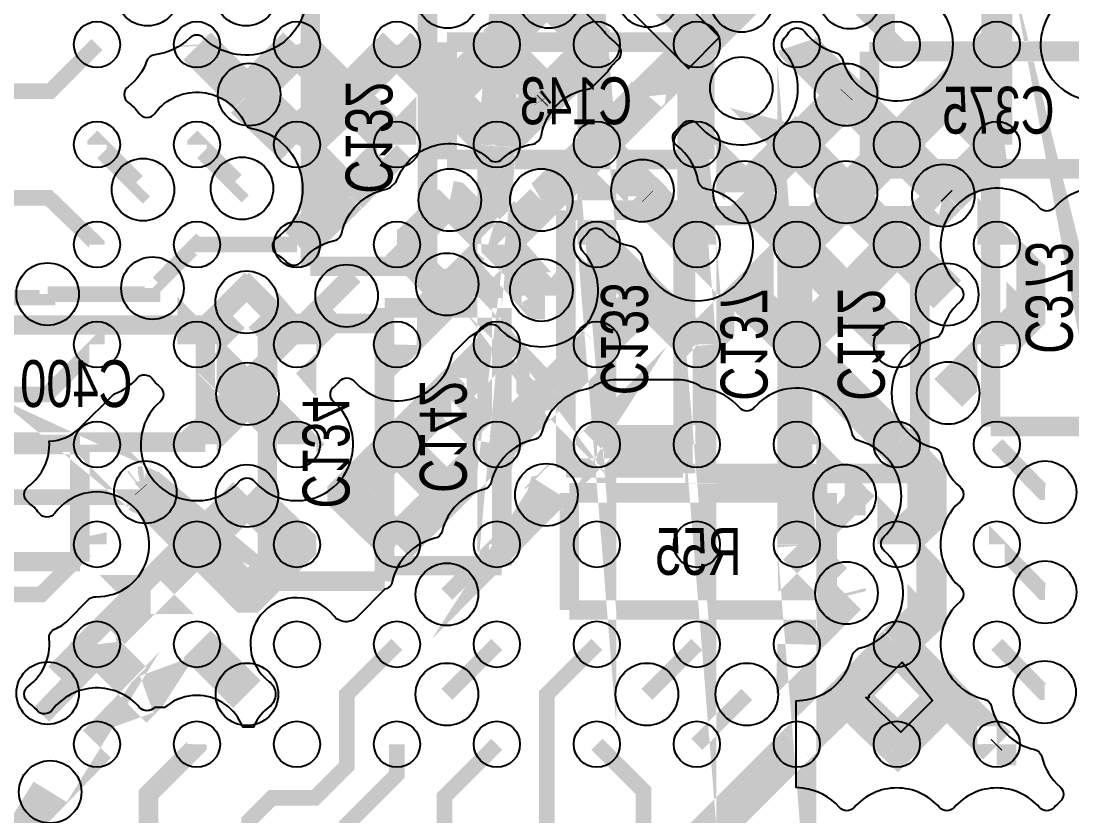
# Model space of a CAD drawing. Extents: x 208 to 378, y -7 to 113.
# Drawn here: x 247.31 to 254.14, y 59.49 to 64.66 of the extents above; entities that cross this region are included whole.
import ezdxf
from ezdxf.enums import TextEntityAlignment as Align

# ---------------------------------------------------------------- set-up
doc = ezdxf.new("R2010")
doc.units = 0
for name, color, linetype in [('ET_TOP', 80, 'CONTINUOUS'), ('PG_SILKSCREEN_BOTTOM', 142, 'CONTINUOUS'), ('PIN_TOP', 141, 'CONTINUOUS'), ('RD_ASSEMBLY_BOTTOM', 212, 'CONTINUOUS'), ('VC_TOP', 43, 'CONTINUOUS')]:
    doc.layers.add(name, color=color, linetype=linetype)

msp = doc.modelspace()

# ---------------------------------------------------------------- linework, layer by layer
at = {"layer": 'ET_TOP'}
for points, const_width in [([(251.381768, 63.524638), (251.055378, 63.851028), (251.054616, 63.860172), (251.054616, 63.859918)], 0.254), ([(250.718574, 63.514224), (251.055378, 63.851282), (251.054616, 63.860172), (251.054616, 63.859918)], 0.254), ([(250.40463, 63.859918), (250.40463, 63.860172), (250.403614, 63.848996)], 0.254), ([(251.380498, 62.875922), (251.055378, 63.200788), (251.054616, 63.210186), (251.054616, 63.209932)], 0.254), ([(251.704602, 63.209932), (251.704602, 63.210186), (251.705364, 63.201042), (251.384054, 63.522352)], 0.254), ([(250.403868, 63.853822), (250.40463, 63.860172), (250.40463, 63.859918)], 0.254), ([(251.705364, 62.550802), (251.704602, 62.5602), (251.704602, 62.559946)], 0.254), ([(251.054362, 64.509904), (250.404376, 65.15989)], 0.254), ([(253.65456, 65.151508), (253.65456, 64.510158)], 0.2032), ([(254.631952, 60.923932), (254.632206, 60.922916), (254.630174, 60.933838)], 0.254), ([(250.71451, 64.820038), (250.40463, 64.510158)], 0.254), ([(251.37618, 64.172084), (252.039374, 64.835024)], 0.254), ([(251.709428, 64.505078), (252.039374, 64.835024)], 0.254), ([(251.995686, 64.793876), (251.99467, 64.793368), (251.989082, 64.804036)], 0.254), ([(251.704602, 64.510158), (251.398278, 64.816482)], 0.1016), ([(253.004574, 64.510158), (253.00432, 64.500252), (253.00432, 64.510412), (252.699774, 64.814958)], 0.1016), ([(250.402344, 63.852298), (250.40463, 63.860172), (250.40463, 63.859918)], 0.254), ([(248.45518, 64.50076), (248.454672, 64.510158)], 0.254), ([(249.104658, 64.510158), (249.10415, 64.500506)], 0.254), ([(249.104658, 64.510158), (249.10542, 64.501014)], 0.254), ([(249.753628, 64.499744), (249.754644, 64.510158)], 0.254), ([(249.754644, 64.510158), (249.75439, 64.500506)], 0.254), ([(250.40463, 64.499998), (250.40463, 64.510158)], 0.254), ([(251.054616, 64.510158), (251.054362, 64.509904)], 0.254), ([(251.054616, 64.499998), (251.054616, 64.510158)], 0.254), ([(251.709428, 64.505078), (251.704602, 64.510158)], 0.254), ([(252.674628, 64.185038), (252.357128, 64.502538), (252.354588, 64.510158)], 0.254), ([(253.65456, 64.510158), (253.289054, 64.144398)], 0.254), ([(248.779538, 64.176402), (248.45518, 64.50076)], 0.254), ([(249.10415, 64.500506), (248.782078, 64.17818)], 0.254), ([(249.10542, 64.501014), (249.429778, 64.176402)], 0.254), ([(249.432572, 64.178688), (249.753628, 64.499744)], 0.254), ([(249.75439, 64.500506), (249.753628, 64.499744)], 0.254), ([(249.753628, 64.499236), (249.753628, 64.499744)], 0.254), ([(250.078748, 64.174116), (249.753628, 64.499236)], 0.254), ([(250.078748, 64.174116), (250.40463, 64.499998)], 0.254), ([(250.40463, 64.499998), (250.727718, 64.17691)], 0.254), ([(250.727718, 64.1731), (251.054616, 64.499998)], 0.254), ([(253.65456, 64.144398), (253.65456, 64.510158)], 0.2032), ([(252.354588, 61.259974), (252.354588, 61.260228), (252.35535, 61.25083)], 0.254), ([(249.104404, 63.868808), (248.780554, 64.17691)], 0.3048), ([(248.7803, 64.177164), (248.779538, 64.176402)], 0.254), ([(248.794016, 64.185292), (248.7803, 64.177164)], 0.254), ([(248.780554, 64.17691), (248.794016, 64.185292)], 0.254), ([(248.782078, 64.17818), (248.780554, 64.17691)], 0.254), ([(248.794016, 64.185292), (248.782078, 64.17818)], 0.254), ([(249.429778, 64.176402), (249.104404, 63.868808)], 0.3048), ([(249.752866, 63.858394), (249.432572, 64.178688)], 0.254), ([(250.077732, 64.1731), (250.078494, 64.173862)], 0.254), ([(250.077986, 64.172846), (250.077732, 64.1731)], 0.254), ([(250.078748, 64.174116), (250.077986, 64.172846)], 0.254), ([(250.078494, 64.173862), (250.077986, 64.172846)], 0.254), ([(250.077986, 64.172846), (250.079002, 64.173862)], 0.254), ([(250.078494, 64.173862), (250.078748, 64.174116)], 0.254), ([(250.078748, 64.174116), (250.079002, 64.173862)], 0.254), ([(250.403614, 63.848996), (250.079002, 64.173862)], 0.254), ([(250.700032, 64.151764), (250.727718, 64.17691)], 0.254), ([(250.719336, 64.166496), (250.717304, 64.164718)], 0.254), ([(251.37618, 64.172084), (250.718574, 63.514224)], 0.254), ([(250.719336, 64.166496), (250.719844, 64.16675)], 0.254), ([(250.726956, 64.172338), (250.71959, 64.164718)], 0.254), ([(250.719844, 64.16675), (250.721368, 64.16802)], 0.254), ([(250.721622, 64.168274), (250.721368, 64.16802)], 0.254), ([(250.726702, 64.172338), (250.722384, 64.168782)], 0.254), ([(250.726956, 64.172592), (250.726702, 64.172338)], 0.254), ([(250.727464, 64.1731), (250.726956, 64.172338)], 0.254), ([(250.727464, 64.1731), (250.727718, 64.1731)], 0.254), ([(251.37618, 64.172084), (251.375164, 64.181228), (251.375672, 64.184784), (251.377196, 64.186562)], 0.254), ([(252.356874, 63.857632), (252.681994, 64.182498)], 0.254), ([(252.681994, 64.182498), (252.674374, 64.185038)], 0.254), ([(252.676914, 64.182752), (252.674374, 64.185038)], 0.254), ([(253.002034, 63.857632), (252.674374, 64.185038)], 0.254), ([(252.676914, 64.182752), (252.674628, 64.185038)], 0.254), ([(252.676914, 64.182752), (253.002034, 63.857632)], 0.254), ([(250.403868, 63.853822), (250.692666, 64.142366)], 0.254), ([(250.691396, 64.143636), (250.691904, 64.144144)], 0.254), ([(250.692666, 64.142366), (250.691396, 64.143636)], 0.254), ([(250.691904, 64.144144), (250.69546, 64.140588)], 0.254), ([(250.699778, 64.15151), (250.693682, 64.145922)], 0.254), ([(250.693682, 64.145922), (250.694444, 64.146684)], 0.254), ([(250.69546, 64.140588), (250.693682, 64.145922)], 0.254), ([(250.69419, 64.146684), (250.69546, 64.140588)], 0.254), ([(250.694444, 64.146684), (250.694698, 64.146684)], 0.254), ([(250.695206, 64.147192), (250.694698, 64.146938)], 0.254), ([(250.694698, 64.146938), (250.694698, 64.146684)], 0.254), ([(250.694698, 64.146938), (250.694698, 64.146684)], 0.254), ([(250.69546, 64.140588), (250.694698, 64.146684)], 0.254), ([(250.695206, 64.147192), (250.69927, 64.150494)], 0.254), ([(250.696222, 64.148208), (250.695206, 64.147192)], 0.254), ([(250.69546, 64.140588), (250.699524, 64.150494)], 0.254), ([(250.698508, 64.143636), (250.69546, 64.140588)], 0.254), ([(250.69927, 64.150494), (250.696222, 64.148208)], 0.254), ([(250.699524, 64.150494), (250.69927, 64.150494)], 0.254), ([(250.699778, 64.15151), (250.699524, 64.150494)], 0.254), ([(250.70054, 64.15151), (250.699524, 64.150748)], 0.254), ([(250.699524, 64.150748), (250.700286, 64.151256)], 0.254), ([(250.699524, 64.150748), (250.699524, 64.150494)], 0.254), ([(250.700032, 64.151764), (250.699778, 64.15151)], 0.254), ([(250.70054, 64.15151), (250.701048, 64.151764)], 0.254), ([(250.701048, 64.151764), (250.706128, 64.155828)], 0.254), ([(250.706128, 64.155828), (250.716034, 64.163956)], 0.254), ([(250.71705, 64.164464), (250.716034, 64.163956)], 0.254), ([(250.71959, 64.164718), (250.719336, 64.164464)], 0.254), ([(250.727718, 64.17691), (250.69292, 64.146684)], 0.1016), ([(250.727718, 64.17691), (250.71705, 64.164718)], 0.1016), ([(250.727718, 64.1731), (250.727718, 64.17691)], 0.1016), ([(252.681994, 64.182498), (252.6792, 64.185292)], 0.2032), ([(252.6792, 64.185292), (252.674374, 64.185038)], 0.1016), ([(252.674628, 64.185038), (252.674374, 64.185038)], 0.1016), ([(252.6792, 64.185292), (252.676914, 64.182752)], 0.1016), ([(253.289054, 64.144398), (253.004574, 63.860172)], 0.254), ([(253.289054, 64.144398), (253.37008, 64.144398)], 0.2032), ([(253.37008, 64.144398), (253.65456, 63.860172)], 0.254), ([(253.37008, 64.144398), (253.65456, 64.144398)], 0.2032), ([(253.65456, 64.144398), (253.65456, 63.860172)], 0.2032), ([(249.421396, 63.533274), (249.104658, 63.860172), (249.104658, 63.859918)], 0.254), ([(249.754644, 63.859918), (249.754644, 63.860172), (249.437652, 63.533274)], 0.254), ([(249.754644, 63.859918), (249.754644, 63.860172), (249.752866, 63.858394)], 0.254), ([(250.69292, 64.146684), (250.693174, 64.14643)], 0.1016), ([(250.693174, 64.146684), (250.700032, 64.151764)], 0.1016), ([(250.693174, 64.146684), (250.700032, 64.151764)], 0.1016), ([(250.693174, 64.146684), (250.699778, 64.15151)], 0.1016), ([(250.693174, 64.14643), (250.693174, 64.146684)], 0.1016), ([(250.693174, 64.146684), (250.693682, 64.145922)], 0.1016), ([(250.693682, 64.145922), (250.693174, 64.14643)], 0.1016), ([(250.69546, 64.140588), (250.693174, 64.14643)], 0.1016), ([(250.693682, 64.145922), (250.69419, 64.146684)], 0.1016), ([(250.69419, 64.146684), (250.694698, 64.146684)], 0.1016), ([(250.694698, 64.146938), (250.699524, 64.150494)], 0.1016), ([(250.695206, 64.147192), (250.694698, 64.146938)], 0.1016), ([(250.69546, 64.140588), (250.694698, 64.146938)], 0.1016), ([(250.727718, 64.172846), (250.69546, 64.140588)], 0.1016), ([(250.69546, 64.140588), (250.721876, 64.168274)], 0.1016), ([(250.69546, 64.140588), (250.71578, 64.163448)], 0.1016), ([(250.69546, 64.140588), (250.699524, 64.150748)], 0.1016), ([(250.701556, 64.146684), (250.698508, 64.143636)], 0.1016), ([(250.699524, 64.150748), (250.716034, 64.163702)], 0.1016), ([(250.71578, 64.163448), (250.699524, 64.150748)], 0.1016), ([(250.699524, 64.150748), (250.700032, 64.151764)], 0.1016), ([(250.699524, 64.150748), (250.699524, 64.150494)], 0.1016), ([(250.700032, 64.151764), (250.716796, 64.164718)], 0.1016), ([(250.71705, 64.164718), (250.700032, 64.151764)], 0.1016), ([(250.700032, 64.151764), (250.716542, 64.164464)], 0.1016), ([(250.700286, 64.151256), (250.70054, 64.15151)], 0.1016), ([(250.719336, 64.164464), (250.701556, 64.146684)], 0.1016), ([(250.721876, 64.168274), (250.71578, 64.163448)], 0.1016), ([(250.716034, 64.163702), (250.71578, 64.163448)], 0.1016), ([(250.716034, 64.163702), (250.72213, 64.168782)], 0.1016), ([(250.716542, 64.164464), (250.716034, 64.163956)], 0.1016), ([(250.716034, 64.163956), (250.716034, 64.163702)], 0.1016), ([(250.722384, 64.168782), (250.716542, 64.164464)], 0.1016), ([(250.716796, 64.164718), (250.716542, 64.164464)], 0.1016), ([(250.716796, 64.164718), (250.726956, 64.172592)], 0.1016), ([(250.716796, 64.164718), (250.71705, 64.164718)], 0.1016), ([(250.727718, 64.1731), (250.71705, 64.164718)], 0.1016), ([(250.717304, 64.164718), (250.71705, 64.164464)], 0.1016), ([(250.721368, 64.16802), (250.719336, 64.166496)], 0.1016), ([(250.72213, 64.168782), (250.721622, 64.168274)], 0.1016), ([(250.726956, 64.172338), (250.721876, 64.168274)], 0.1016), ([(250.72213, 64.168782), (250.721876, 64.168274)], 0.1016), ([(250.72213, 64.168782), (250.722384, 64.168782)], 0.1016), ([(250.72213, 64.168782), (250.722384, 64.168782)], 0.1016), ([(250.722384, 64.168782), (250.722892, 64.16929)], 0.1016), ([(250.722892, 64.16929), (250.722384, 64.168782)], 0.1016), ([(250.727464, 64.1731), (250.722892, 64.16929)], 0.1016), ([(250.722892, 64.16929), (250.726956, 64.172338)], 0.1016), ([(250.726956, 64.172592), (250.727464, 64.1731)], 0.1016), ([(250.726956, 64.172338), (250.727718, 64.172846)], 0.1016), ([(250.726956, 64.172338), (250.727718, 64.172846)], 0.1016), ([(250.727718, 64.172846), (250.727464, 64.1731)], 0.1016), ([(250.727718, 64.1731), (250.727718, 64.172846)], 0.1016), ([(252.013974, 63.550038), (252.013974, 63.5508), (251.704602, 63.860172), (251.704602, 63.859918)], 0.254), ([(252.352048, 63.852806), (252.341126, 63.863474), (252.354588, 63.860172)], 0.254), ([(252.354588, 63.860172), (252.346968, 63.867792), (252.021594, 63.542418), (252.013974, 63.550038)], 0.254), ([(247.804686, 63.859918), (247.804686, 63.860172), (247.80621, 63.861696), (248.10212, 63.565532), (248.103644, 63.567056)], 0.127), ([(248.747534, 63.575184), (248.745502, 63.573152), (248.456704, 63.862204), (248.454672, 63.860172), (248.454672, 63.859918)], 0.127), ([(250.403868, 63.853822), (250.402344, 63.852298)], 0.254), ([(250.403614, 63.848996), (250.403868, 63.853822)], 0.254), ([(252.352048, 63.852806), (252.354588, 63.860172)], 0.254), ([(252.356874, 63.857632), (252.352048, 63.852806)], 0.254), ([(252.354588, 63.860172), (252.356874, 63.857632)], 0.254), ([(252.354588, 63.859918), (252.354588, 63.860172)], 0.254), ([(252.354588, 63.860172), (252.674628, 63.529972)], 0.254), ([(252.674628, 63.529972), (252.356874, 63.857632)], 0.254), ([(252.679708, 63.525146), (253.004574, 63.860172)], 0.254), ([(253.002034, 63.857632), (252.679708, 63.525146)], 0.254), ([(253.005336, 63.854076), (253.007114, 63.852552), (253.005844, 63.851282)], 0.254), ([(253.004574, 63.860172), (253.002034, 63.857632)], 0.254), ([(253.005336, 63.854076), (253.002034, 63.857632)], 0.254), ([(253.005844, 63.851282), (253.004574, 63.860172)], 0.254), ([(253.004574, 63.860172), (253.004574, 63.859918)], 0.254), ([(253.004574, 63.860172), (253.005336, 63.854076)], 0.254), ([(253.005844, 63.851282), (253.327916, 63.52921)], 0.254), ([(253.65456, 63.860172), (253.65456, 63.859918)], 0.254), ([(251.35078, 63.560198), (251.384054, 63.527178), (251.384054, 63.522352)], 0.254), ([(252.354334, 63.209932), (252.014228, 63.550292), (252.013974, 63.550038)], 0.254), ([(249.104658, 63.210186), (249.437652, 63.533274)], 0.254), ([(249.437652, 63.533274), (249.421396, 63.533274)], 0.254), ([(250.693174, 63.499238), (250.698508, 63.494158), (250.050554, 62.846458)], 0.254), ([(250.09856, 63.498984), (250.120404, 63.494412), (250.40463, 63.210186)], 0.254), ([(250.693174, 63.499238), (250.718574, 63.514224)], 0.254), ([(251.35078, 63.560198), (251.381768, 63.524638)], 0.1016), ([(252.679708, 63.525146), (252.359414, 63.205106)], 0.254), ([(252.674374, 63.550038), (252.679708, 63.525146)], 0.254), ([(252.674628, 63.529972), (252.679708, 63.525146)], 0.254), ([(252.679708, 62.87516), (253.004574, 63.210186), (252.679708, 63.525146)], 0.254), ([(253.330964, 63.523622), (253.010924, 63.203836), (253.013464, 63.203836), (253.33198, 62.885066)], 0.254), ([(253.333504, 63.523368), (253.30658, 63.52921)], 0.254), ([(253.325376, 63.52921), (253.30658, 63.52921)], 0.254), ([(253.333504, 63.526162), (253.30658, 63.52921)], 0.254), ([(253.33198, 63.524892), (253.30658, 63.52921)], 0.254), ([(253.330964, 63.523622), (253.30658, 63.52921)], 0.254), ([(253.325376, 63.52921), (253.327916, 63.52921)], 0.254), ([(253.333504, 63.526162), (253.330202, 63.52921), (253.327916, 63.52921)], 0.254), ([(253.327916, 63.52921), (253.33198, 63.524892)], 0.254), ([(253.330964, 63.523622), (253.33198, 63.524892)], 0.254), ([(253.33198, 63.524892), (253.333504, 63.526162)], 0.254), ([(253.33198, 63.524892), (253.333504, 63.523368)], 0.254), ([(249.754644, 63.209932), (249.809508, 63.209932), (250.09856, 63.498984)], 0.2032), ([(250.40463, 63.210186), (250.40463, 63.210694), (250.693174, 63.499238)], 0.2032), ([(251.384054, 63.522352), (251.381768, 63.524638)], 0.1016), ([(252.674628, 63.529972), (252.674374, 63.550038)], 0.1016), ([(252.679708, 63.525146), (252.674882, 63.525146), (252.674628, 63.529972)], 0.1016), ([(253.330964, 63.523622), (253.325376, 63.52921)], 0.1016), ([(253.333504, 63.523368), (253.330964, 63.523622)], 0.1016), ([(253.65456, 62.559946), (253.65456, 62.5602), (253.842774, 62.748414), (253.842774, 63.021972), (253.65456, 63.210186), (253.65456, 63.209932)], 0.254), ([(250.40463, 63.210186), (250.404376, 63.20028), (250.689364, 62.876684), (250.717558, 62.876684)], 0.3048), ([(252.354334, 63.209932), (252.354588, 63.210186)], 0.254), ([(252.359414, 63.205106), (252.354588, 63.210186)], 0.254), ([(252.354588, 63.210186), (252.355604, 63.201042)], 0.254), ([(248.454926, 63.210186), (248.454672, 63.210186), (248.453148, 63.211456), (248.166636, 62.92469), (248.165112, 62.926214)], 0.1016), ([(248.454672, 63.209932), (248.454926, 63.210186)], 0.127), ([(249.104404, 63.210186), (249.104658, 63.209932)], 0.127), ([(250.08078, 62.951614), (250.012962, 62.951614), (249.754644, 63.209932)], 0.2032), ([(250.40463, 63.209932), (250.40463, 63.210186)], 0.2032), ([(250.40463, 63.209932), (250.40463, 63.20282), (250.693936, 62.913514)], 0.2032), ([(252.355604, 63.201042), (252.350524, 63.205868), (252.354334, 63.209932)], 0.2032), ([(252.355604, 63.201042), (252.359414, 63.205106)], 0.254), ([(252.359414, 63.205106), (252.679708, 62.87516)], 0.254), ([(248.454926, 63.210186), (249.104404, 63.210186)], 0.1016), ([(249.104404, 63.210186), (249.104658, 63.210186)], 0.1016), ([(252.354588, 62.5602), (252.07595, 62.828678), (252.07595, 62.921388), (251.705364, 62.550802)], 0.254), ([(250.693936, 62.913514), (250.717558, 62.894464), (250.717558, 62.876684)], 0.3048), ([(250.717558, 62.876684), (250.693936, 62.913514)], 0.3048), ([(248.777506, 62.834774), (248.765568, 62.846712), (248.46661, 62.548008), (248.454672, 62.5602), (248.454672, 62.559946)], 0.254), ([(248.777506, 62.834774), (248.790714, 62.847728), (249.09145, 62.546992)], 0.254), ([(249.427492, 62.876684), (249.425968, 62.878208), (249.106182, 62.558422), (249.104658, 62.5602), (249.104658, 62.559946)], 0.254), ([(250.08078, 62.951614), (250.050554, 62.921388), (250.050554, 62.846458)], 0.1016), ([(250.050554, 62.846458), (250.08078, 62.951614)], 0.1016), ([(251.380498, 62.875922), (251.054616, 62.5602)], 0.254), ([(251.380498, 62.875922), (251.705364, 62.550802)], 0.254), ([(252.679708, 62.87516), (252.354588, 62.5602)], 0.254), ([(252.679708, 62.87516), (253.004574, 62.5602), (253.004574, 62.559946)], 0.254), ([(243.54282, 62.864238), (247.48363, 62.864238), (247.48363, 62.887606)], 0.1016), ([(248.165112, 62.926214), (248.165112, 62.887606), (247.48363, 62.887606)], 0.1016), ([(250.050554, 62.846458), (249.75439, 62.550294), (249.754644, 62.5602), (249.754644, 62.559946)], 0.254), ([(249.104658, 62.559946), (249.104658, 62.5602), (249.09145, 62.546992)], 0.254), ([(250.691396, 62.263274), (250.40463, 62.5602), (250.40463, 62.559946)], 0.254), ([(253.65456, 62.559946), (253.65456, 62.5602), (253.338584, 62.24397)], 0.254), ([(248.454672, 62.559946), (248.454672, 62.5602), (248.45645, 62.562232), (248.78157, 62.237112)], 0.254), ([(249.09145, 62.546992), (248.783602, 62.23889)], 0.254), ([(250.08078, 62.226444), (250.40463, 62.55004), (250.40463, 62.559946)], 0.254), ([(250.767596, 62.263274), (251.054616, 62.5602)], 0.254), ([(251.054616, 62.5602), (251.054616, 62.559946)], 0.254), ([(253.004574, 61.910214), (252.354588, 62.5602)], 0.254), ([(252.354588, 62.5602), (252.354588, 62.559946)], 0.254), ([(253.654306, 62.550294), (253.65456, 62.5602), (253.65456, 62.559946)], 0.1016), ([(250.726448, 61.582554), (250.728734, 61.590174), (250.74372, 61.592968), (250.758198, 61.616336), (250.743974, 61.594238), (250.770136, 61.620654), (250.763786, 61.627004), (250.787916, 61.651134), (250.79579, 61.651134), (251.054616, 61.910214)], 0.254), ([(249.754644, 61.910214), (250.072144, 62.227714), (250.08078, 62.218824)], 0.254), ([(250.09348, 62.220348), (250.097036, 62.22365), (250.10618, 62.213998)], 0.254), ([(250.40463, 61.910214), (250.767596, 62.263274)], 0.254), ([(250.691396, 62.263274), (250.767596, 62.263274)], 0.254), ([(250.667774, 62.229238), (250.668536, 62.228222), (250.668536, 62.228476), (250.667774, 62.229238)], 0.1016), ([(248.454672, 61.90996), (248.454672, 61.910214), (248.78157, 62.237112)], 0.254), ([(248.78157, 62.237112), (248.783602, 62.23889)], 0.254), ([(248.78157, 62.237112), (249.106436, 61.911992), (249.104658, 61.910214), (249.104658, 61.90996)], 0.254), ([(250.08078, 62.226444), (250.09348, 62.220348)], 0.254), ([(250.08078, 62.218824), (250.08078, 62.226444)], 0.254), ([(250.08078, 62.218824), (250.08078, 62.213998), (250.085606, 62.213998)], 0.254), ([(250.08078, 62.218824), (250.08332, 62.216538)], 0.254), ([(250.085606, 62.213998), (250.08332, 62.216538)], 0.254), ([(250.08332, 62.216538), (250.089162, 62.215776)], 0.254), ([(250.087384, 62.213998), (250.085606, 62.213998)], 0.254), ([(250.085606, 62.213998), (250.086622, 62.213236)], 0.254), ([(250.087384, 62.213998), (250.086622, 62.213236)], 0.254), ([(250.086622, 62.213236), (250.10618, 62.213998)], 0.254), ([(250.086622, 62.213236), (250.40209, 61.897768), (250.40463, 61.910214)], 0.254), ([(250.089162, 62.215776), (250.087384, 62.213998)], 0.254), ([(250.10618, 62.213998), (250.087384, 62.213998)], 0.254), ([(250.09348, 62.220348), (250.089162, 62.215776)], 0.254), ([(250.10618, 62.213998), (250.089162, 62.215776)], 0.254), ([(250.09348, 62.220348), (250.10618, 62.213998)], 0.254), ([(250.667774, 62.229238), (250.642374, 62.254638), (250.65101, 62.263274), (250.691396, 62.263274)], 0.1016), ([(248.102374, 61.619638), (248.127012, 61.599064), (248.085102, 61.618368)], 0.3048), ([(252.354588, 61.90996), (252.354588, 61.910214), (252.674374, 61.580268), (252.674374, 61.576458), (252.665484, 61.576458)], 0.254), ([(247.804686, 61.90996), (247.804686, 61.910214), (247.80494, 61.900562), (248.088658, 61.616844)], 0.254), ([(249.754644, 61.260228), (249.429524, 61.575188), (249.429524, 61.585094), (249.754644, 61.910214)], 0.254), ([(250.088908, 61.594238), (250.070366, 61.594238), (249.754644, 61.910214)], 0.254), ([(249.754644, 61.90996), (249.754644, 61.910214)], 0.254), ([(250.40463, 61.910214), (250.088908, 61.594238)], 0.254), ([(250.40463, 61.910214), (250.40463, 61.90996)], 0.254), ([(251.054616, 61.910214), (251.704602, 61.910214), (251.704602, 61.90996)], 0.254), ([(251.054616, 61.910214), (251.054616, 61.90996)], 0.254), ([(253.004574, 61.259974), (253.004574, 61.260228), (253.200408, 61.445902), (253.200408, 61.70422), (253.004574, 61.910214)], 0.254), ([(253.004574, 61.910214), (253.004574, 61.90996)], 0.254), ([(253.96825, 61.599064), (253.95555, 61.599318), (253.65456, 61.90996)], 0.1016), ([(248.088658, 61.616844), (248.09323, 61.614558), (248.085102, 61.618368)], 0.3048), ([(248.085102, 61.618368), (248.086626, 61.61786)], 0.3048), ([(248.085102, 61.618368), (248.095008, 61.613796)], 0.3048), ([(248.085102, 61.618368), (248.087134, 61.617606)], 0.3048), ([(248.085102, 61.618368), (248.088658, 61.616844)], 0.3048), ([(248.085102, 61.618368), (248.118884, 61.599318)], 0.3048), ([(248.087388, 61.617606), (248.086626, 61.61786)], 0.3048), ([(248.087388, 61.617606), (248.087134, 61.617606)], 0.3048), ([(248.089928, 61.61532), (248.087388, 61.617606)], 0.3048), ([(248.087388, 61.617606), (248.118884, 61.599318)], 0.3048), ([(248.088658, 61.616844), (248.118884, 61.599318)], 0.3048), ([(248.116852, 61.618368), (248.089928, 61.61532)], 0.3048), ([(248.089928, 61.61532), (248.118884, 61.599318)], 0.3048), ([(248.093484, 61.61278), (248.095008, 61.613796)], 0.3048), ([(248.095008, 61.613796), (248.102374, 61.619638)], 0.3048), ([(248.095008, 61.613796), (248.115836, 61.617606)], 0.3048), ([(248.095008, 61.613796), (248.118884, 61.599318)], 0.3048), ([(248.09069, 61.614558), (248.085102, 61.618368)], 0.254), ([(248.089928, 61.61532), (248.085102, 61.618368)], 0.254), ([(248.085102, 61.618368), (248.088404, 61.616336)], 0.254), ([(248.085102, 61.618368), (248.10085, 61.607954)], 0.254), ([(248.085102, 61.618368), (248.093484, 61.61278)], 0.254), ([(248.129298, 61.576204), (248.085102, 61.618368)], 0.254), ([(248.087134, 61.617606), (248.086626, 61.61786)], 0.254), ([(248.087134, 61.617606), (248.118884, 61.599318)], 0.254), ([(248.087134, 61.617606), (248.088404, 61.616336)], 0.254), ([(248.088404, 61.616336), (248.11736, 61.618876)], 0.254), ([(248.088404, 61.616336), (248.118884, 61.599318)], 0.254), ([(248.115582, 61.617098), (248.093484, 61.61278)], 0.254), ([(248.093484, 61.61278), (248.118884, 61.599318)], 0.254), ([(248.118884, 61.599318), (248.129298, 61.576204)], 0.254), ([(248.454926, 61.250576), (248.129298, 61.576204)], 0.254), ([(248.779538, 61.575188), (248.454926, 61.250576)], 0.254), ([(248.779538, 61.575188), (249.104658, 61.260228), (249.104658, 61.259974)], 0.254), ([(249.754644, 61.260228), (250.088908, 61.594238)], 0.254), ([(252.355604, 61.250576), (252.67412, 61.569092), (252.665484, 61.576458)], 0.254), ([(248.118376, 61.619384), (248.085102, 61.618368)], 0.1016), ([(248.086626, 61.61786), (248.088404, 61.619638), (248.102374, 61.619638)], 0.1016), ([(248.086626, 61.61786), (248.118884, 61.599318)], 0.1016), ([(248.088658, 61.616844), (248.117614, 61.618876)], 0.1016), ([(248.088658, 61.616844), (248.09069, 61.614558)], 0.1016), ([(248.116598, 61.618114), (248.09069, 61.614558)], 0.1016), ([(248.09069, 61.614558), (248.118884, 61.599318)], 0.1016), ([(248.10085, 61.607954), (248.093484, 61.61278)], 0.1016), ([(248.10085, 61.607954), (248.118884, 61.599318)], 0.1016), ([(248.129298, 61.567822), (246.973344, 61.567822), (246.97309, 61.568076), (246.315484, 61.568076), (246.254778, 61.50737), (244.646196, 61.50737)], 0.1016), ([(248.129298, 61.576204), (248.129298, 61.567822)], 0.1016), ([(253.004574, 60.609988), (253.200408, 60.795916), (253.200408, 61.054234), (253.004574, 61.260228), (253.004574, 61.259974)], 0.254), ([(252.355604, 61.250576), (252.354842, 61.249814), (252.354588, 61.260228), (252.354588, 61.259974)], 0.254), ([(248.128028, 60.933838), (248.454418, 61.260228), (248.454672, 61.260228)], 0.254), ([(248.454672, 61.260228), (248.454672, 61.259974)], 0.254), ([(249.104658, 61.259974), (249.104658, 61.250068), (248.79681, 60.942474), (248.772172, 60.942474), (248.454672, 61.260228)], 0.254), ([(248.454926, 61.250576), (248.454672, 61.260228)], 0.254), ([(249.754644, 61.259974), (249.754644, 61.260228)], 0.254), ([(250.40463, 61.259974), (250.40463, 61.260228), (250.07951, 60.935108)], 0.1016), ([(252.35535, 61.25083), (252.355604, 61.250576)], 0.254), ([(252.68174, 60.925964), (252.680978, 60.925202), (252.35535, 61.25083)], 0.254), ([(253.96825, 60.949078), (253.95555, 60.949332), (253.65456, 61.260228), (253.65456, 61.259974)], 0.1016), ([(247.804686, 60.609988), (247.804432, 60.610242), (248.128028, 60.933584)], 0.254), ([(248.128028, 60.933584), (248.127774, 60.933838), (248.128028, 60.933838)], 0.254), ([(248.128028, 60.933838), (248.153174, 60.933838), (248.128028, 60.933584)], 0.254), ([(252.354588, 60.609988), (252.354334, 60.600336), (252.68174, 60.925964)], 0.254), ([(252.68174, 60.925964), (252.677168, 60.943998)], 0.254), ([(247.483884, 60.292488), (247.490488, 60.286138), (247.804686, 60.609988)], 0.254), ([(248.127774, 60.285376), (248.130568, 60.286392), (248.127774, 60.282074), (248.126504, 60.280804), (247.805702, 60.601352), (247.804686, 60.609988)], 0.254), ([(248.454672, 60.609988), (248.779538, 60.285122)], 0.254), ([(252.686566, 60.282074), (253.004574, 60.609988)], 0.254), ([(253.004574, 60.609988), (253.322582, 60.282074)], 0.254), ([(250.40463, 60.609988), (250.07951, 60.285122)], 0.1016), ([(251.704602, 60.609988), (251.379736, 60.285122)], 0.1016), ([(253.96571, 60.299092), (253.95555, 60.299092), (253.65456, 60.609988)], 0.1016), ([(247.500394, 59.650376), (247.493028, 59.638438), (247.804686, 59.960002)], 0.254), ([(252.354588, 59.960002), (252.686566, 60.282074)], 0.254), ([(252.686566, 60.282074), (252.686566, 60.268104), (253.004574, 59.960002)], 0.254), ([(253.004574, 59.960002), (253.009654, 59.955176), (253.322582, 60.268104), (253.322582, 60.282074)], 0.254), ([(253.322582, 60.282074), (253.654306, 59.950096)], 0.254), ([(251.704602, 59.960002), (252.029468, 60.285122)], 0.1016), ([(252.354588, 59.960002), (252.035564, 59.641232), (251.704602, 59.310016)], 0.254), ([(253.654306, 59.950096), (253.65456, 59.950096), (253.65456, 59.960002)], 0.254), ([(253.65456, 59.960002), (253.654306, 59.950096)], 0.2032), ([(219.6592, 50.419), (219.1512, 49.911), (218.313, 49.911), (217.8558, 50.3682), (217.8558, 53.8988), (218.567, 54.61), (243.713, 54.61), (247.479312, 58.376312), (247.479312, 58.757312), (247.489472, 58.767472), (247.489472, 58.790586), (247.684036, 58.98515), (247.96115, 58.98515), (248.139458, 59.163458), (248.139458, 59.63539), (248.454418, 59.950096), (248.454672, 59.960002)], 0.127), ([(251.054616, 59.960002), (251.356876, 59.657742), (251.356876, 59.435492), (251.35713, 59.435238), (251.35713, 59.130946), (251.525532, 58.962544), (251.829824, 58.962544), (252.052074, 58.740294), (252.052074, 58.534808), (252.0569, 58.529982), (252.0569, 58.2041), (252.349, 57.912)], 0.1016), ([(253.64948, 59.954922), (253.65456, 59.960002)], 0.1016)]:
    msp.add_lwpolyline(points, dxfattribs=dict(at, const_width=const_width))
for points in [[(250.16333, 65.840102), (251.64923, 64.354202), (251.85243, 64.557402), (250.36653, 66.043302)], [(252.82398, 60.280296), (253.038102, 60.49391), (253.235714, 60.244736), (253.02972, 60.038488), (252.803914, 60.26404), (252.82398, 60.26404)]]:
    msp.add_lwpolyline(points, close=True, dxfattribs=at)
for points, format in [([(240.79708, 65.808098, 0.127, 0.127, 0), (240.783872, 65.820798, 0.127, 0.127, 0), (242.249198, 64.355726, 0.127, 0.127, 0), (244.47881, 64.355726, 0.1016, 0.1016, 0), (244.705124, 64.355726, 0.1016, 0.1016, 0), (244.852698, 64.208152, 0.1016, 0.1016, 0), (245.664228, 64.208152, 0.1016, 0.1016, 0), (245.664736, 64.207644, 0.1016, 0.1016, 0), (247.502172, 64.207644, 0.1016, 0.1016, 0), (247.804686, 64.510158, 0.1016, 0.1016, 0)], "xyseb"), ([(254.509524, 65.463166, 0.942098), (254.065532, 64.883284, -0.457634), (254.065532, 64.787018, 0.624143), (254.232664, 64.151256, -0.357365)], "xyb"), ([(249.164094, 64.783462, -0.618194), (248.498106, 64.5541, 0.409304), (248.409206, 64.5541, -0.165737), (248.180098, 64.444372, 0.290788), (248.127266, 64.401446, -0.153701), (248.00687, 64.236092, 0.504867), (248.00687, 64.133984, -0.074775), (248.078498, 64.062356, 0.504137), (248.180606, 64.062356, -0.573057), (248.764806, 64.000126, 0.250711), (248.812304, 63.96355, -0.672869), (248.97207, 63.251842, 0.53775), (248.974356, 63.145924, -0.05649), (249.039126, 63.094108, 0.455558), (249.13463, 63.100204, -0.177153), (249.34799, 63.236348, 0.295013), (249.396504, 63.28537, -0.302008), (249.685302, 63.569342, 0.149838), (249.718068, 63.586868), (249.74042, 63.60922, 0.10411), (249.754898, 63.631064, -0.533978), (250.351798, 63.766192, 0.399663), (250.439428, 63.766192, -0.152943), (250.63704, 63.86322, 0.159824), (250.672346, 63.881254), (250.675648, 63.884556, 0.156737), (250.693428, 63.9191, -0.322137), (250.995434, 64.221106, 0.157254), (251.030232, 64.238886), (251.117862, 64.32677, 0.057758), (251.127006, 64.3382, -0.04991), (251.162312, 64.384428), (251.163836, 64.385952, -0.030627), (251.189744, 64.41059, 0.441197), (251.193808, 64.504316), (251.169932, 64.528192, 0.033326), (251.163582, 64.53378, -0.065389), (251.095764, 64.601598, 0.031915), (251.09043, 64.607694), (250.813062, 64.885062, 0.014136)], "xyb"), ([(254.20828, 63.562992, 0.149127), (254.027686, 63.4492, -0.458161), (253.93142, 63.4492, 1.075332), (253.415292, 62.933072, -0.457643), (253.415292, 62.83706, 0.154702), (253.299468, 62.648592, -0.279643), (253.252732, 62.60211, 0.784542), (253.248922, 61.886846, -0.28962), (253.295912, 61.837824, 0.166381), (253.415292, 61.6331, -0.457644), (253.415292, 61.537088, 0.457569), (253.415292, 60.983114, -0.457644), (253.415292, 60.887102, 0.613893), (253.572264, 60.253626, -0.289634), (253.620016, 60.205366, 0.291505), (253.899924, 59.925458, -0.288956), (253.94793, 59.877706, 0.159293), (254.065532, 59.683142, -0.457634), (254.065532, 59.586876, 0.036507), (254.027686, 59.549284, -0.458748), (253.93142, 59.549284, 0.45756), (253.3777, 59.549284, -0.458778), (253.281434, 59.549284, 0.45756), (252.727714, 59.549284, -0.458777), (252.631448, 59.549284, 0.189674), (252.394212, 59.673998), (252.349, 59.678824), (252.349, 60.241434), (252.394212, 60.24626, 0.320304), (252.711458, 60.52947, -0.142101), (252.728476, 60.560458), (252.738636, 60.570364, -0.13479), (252.767846, 60.587128, 0.600138), (252.92304, 61.218318, -0.435938), (252.921262, 61.311282, 0.584715), (252.759464, 61.932566, -0.286522), (252.71349, 61.981588, 0.624362), (252.077728, 62.149228, -0.458508), (251.981462, 62.149228, 0.175575), (251.764038, 62.271148, -0.107587), (251.738892, 62.281054, 0.148719), (251.576332, 62.330584), (251.182632, 62.330584, 0.148706), (251.020072, 62.281054, -0.1066), (250.99518, 62.271148, 0.305472), (250.697492, 61.990732, -0.292487), (250.648978, 61.942472, 0.291918), (250.367292, 61.663834, -0.28611), (250.320048, 61.616082, 0.282135), (250.048776, 61.346334, -0.283689), (250.001532, 61.299344, 0.291578), (249.724672, 61.016388, -0.294663), (249.676158, 60.96762), (249.49531, 60.786772, -0.450695), (249.343418, 60.79617, 0.231109), (249.104658, 60.912756, 0.414214), (248.80189, 60.609988, 0.237829), (248.924572, 60.366656, -0.503623), (248.924572, 60.203334, 0.115193), (248.835418, 60.098432), (248.821194, 60.071), (248.754138, 60.071), (248.740422, 60.099448, 0.286687), (248.454672, 60.277756, 0.167737), (248.258584, 60.210192), (248.244614, 60.19927), (248.177558, 60.19927, -0.45789), (248.081546, 60.19927, 0.476133), (247.513602, 60.182252, -0.478784), (247.414796, 60.179712, 0.058519), (247.356884, 60.234068, -0.504941), (247.356884, 60.336176, 0.265357), (247.493282, 60.64504, -0.33417), (247.532652, 60.710318, 0.100245), (247.612408, 60.763404), (247.750076, 60.901072, -0.205333), (247.796558, 60.919614, 1.645922), (247.53062, 61.462412, -0.504568), (247.428512, 61.462412, 0.074785), (247.356884, 61.53404, -0.505326), (247.356884, 61.636148, 0.25375), (247.494298, 61.93028, 0.186404), (247.695466, 62.01918), (247.913144, 62.237112), (247.923558, 62.240922, 0.12895), (248.064782, 62.34049, -0.478776), (248.163588, 62.33795, 0.05168), (248.215404, 62.283086, -0.45721), (248.215404, 62.187074, 1.07555), (248.731532, 61.670946, -0.457008), (248.827544, 61.670946, 1.076001), (249.343672, 62.187074, -0.457095), (249.343672, 62.283086, 0.03661), (249.381518, 62.320932, -0.457076), (249.47753, 62.320932, 0.616235), (250.111514, 62.48019, -0.143408), (250.128786, 62.511432), (250.226068, 62.608714, -0.082966), (250.243086, 62.620906, 0.068261), (250.326144, 62.676786, -0.417678), (250.416314, 62.671198, 1.014313), (250.964192, 63.163704, -0.391045), (250.964192, 63.24981, 0.034253), (250.995688, 63.28918, -0.464285), (251.092208, 63.29807, 0.146688), (251.279152, 63.19901, -0.14811), (251.311664, 63.181738), (251.329952, 63.16345, -0.144035), (251.347224, 63.131954, 1.881509), (251.765816, 63.570866, -0.317886), (251.714, 63.622682, 0.190326), (251.573284, 63.853822, -0.454437), (251.56668, 63.949326), (251.61494, 63.997586, -0.443671), (251.70892, 63.993014, 1.012146), (252.272292, 64.46774, -0.37363), (252.272546, 64.551052, 0.03326), (252.302264, 64.589914, -0.517027), (252.405896, 64.592962, 0.168361), (252.606302, 64.45885, -0.268988), (252.651514, 64.413892, 1.350954), (253.243588, 64.787018, -0.45773)], "xyb"), ([(247.804686, 63.209932, 0.1016, 0.1016, 0), (247.804686, 63.210186, 0.1016, 0.1016, 0), (247.490742, 63.513716, 0.1016, 0.1016, 0), (246.956834, 63.513716, 0.1016, 0.1016, 0), (246.720106, 63.276988, 0.1016, 0.1016, 0), (245.669562, 63.276988, 0.1016, 0.1016, 0), (245.359428, 63.587376, 0.1016, 0.1016, 0), (244.208808, 63.587376, 0.127, 0.127, 0), (241.773456, 63.587376, 0.127, 0.127, 0), (241.30254, 64.058292, 0.127, 0.127, 0), (240.120932, 64.058292, 0.127, 0.127, 0)], "xyseb"), ([(253.65456, 63.860172, 0.1016, 0.1016, 0), (253.656084, 63.848742, 0.254, 0.254, 0), (253.333504, 63.526162, 0.254, 0.254, 0)], "xyseb"), ([(247.804686, 62.559946, 0.1016, 0.1016, 0), (247.804686, 62.5602, 0.1016, 0.1016, 0), (247.479566, 62.23508, 0.1016, 0.1016, 0), (246.993918, 62.23508, 0.1016, 0.1016, 0), (246.784114, 62.025276, 0.1016, 0.1016, 0), (244.387624, 62.025276, 0.1016, 0.1016, 0), (244.260624, 61.898276, 0.127, 0.127, 0), (243.585746, 61.223398, 0.127, 0.127, 0), (240.37798, 61.223398, 0.127, 0.127, 0)], "xyseb"), ([(250.767596, 62.263274, 0.254, 0.254, 0), (250.693174, 62.254638, 0.1016, 0.1016, 0), (250.667774, 62.229238, 0.1016, 0.1016, 0)], "xyseb"), ([(237.602268, 59.966352, 0.127, 0.127, 0), (237.602522, 59.966606, 0.127, 0.127, 0), (237.799626, 59.966606, 0.127, 0.127, 0), (238.203994, 59.562492, 0.127, 0.127, 0), (238.62792, 59.562492, 0.127, 0.127, 0), (238.70412, 59.486292, 0.127, 0.127, 0), (239.41532, 59.486292, 0.127, 0.127, 0), (239.832388, 59.069224, 0.127, 0.127, 0), (243.507006, 59.069224, 0.127, 0.127, 0), (244.976142, 60.53836, 0.1016, 0.1016, 0), (245.050056, 60.612274, 0.1016, 0.1016, 0), (246.688356, 60.612274, 0.1016, 0.1016, 0), (247.00992, 60.934092, 0.1016, 0.1016, 0), (247.44172, 60.934092, 0.1016, 0.1016, 0), (247.75795, 61.250068, 0.127, 0.127, 0), (247.804686, 61.260228, 0.127, 0.127, 0), (247.804686, 61.259974, 0.127, 0.127, 0)], "xyseb"), ([(247.719342, 56.838342, 0.127, 0.127, 0), (248.666, 57.785, 0.1016, 0.1016, 0), (248.666, 58.114692, 0.1016, 0.1016, 0), (248.670572, 58.119264, 0.1016, 0.1016, 0), (248.670572, 58.297572, 0.1016, 0.1016, 0), (248.793, 58.42, 0.1016, 0.1016, 0), (248.793, 59.46267, 0.1016, 0.1016, 0), (248.94286, 59.61253, 0.1016, 0.1016, 0), (249.22353, 59.61253, 0.1016, 0.1016, 0), (249.428, 59.817, 0.1016, 0.1016, 0), (249.428, 60.283598, 0.1016, 0.1016, 0), (249.754644, 60.609988, 0.1016, 0.1016, 0)], "xyseb"), ([(249.936, 56.642, 0.127, 0.127, 0), (249.936, 56.896, 0.127, 0.127, 0), (250.729496, 57.689496, 0.127, 0.127, 0), (250.729496, 57.785, 0.1016, 0.1016, 0), (250.729496, 60.285122, 0.1016, 0.1016, 0), (251.054616, 60.609988, 0.1016, 0.1016, 0)], "xyseb"), ([(232.156, 52.832, 0.127, 0.127, 0), (232.283, 52.959, 0.127, 0.127, 0), (244.856, 52.959, 0.127, 0.127, 0), (248.285, 56.388, 0.127, 0.127, 0), (248.285, 56.896, 0.127, 0.127, 0), (248.972832, 57.583832, 0.127, 0.127, 0), (248.972832, 58.234072, 0.127, 0.127, 0), (249.428, 58.68924, 0.127, 0.127, 0), (249.428, 59.182, 0.1016, 0.1016, 0), (249.428, 59.436, 0.1016, 0.1016, 0), (249.754644, 59.762644, 0.1016, 0.1016, 0), (249.754644, 59.960002, 0.1016, 0.1016, 0)], "xyseb"), ([(250.40463, 59.960002, 0.1016, 0.1016, 0), (250.063, 59.618372, 0.1016, 0.1016, 0), (250.063, 57.785, 0.127, 0.127, 0), (250.063, 57.745376, 0.127, 0.127, 0), (248.793, 56.475376, 0.127, 0.127, 0), (248.793, 55.88, 0.127, 0.127, 0), (248.735342, 55.822342, 0.127, 0.127, 0)], "xyseb")]:
    msp.add_lwpolyline(points, format=format, dxfattribs=at)
at = {"layer": 'PG_SILKSCREEN_BOTTOM', "const_width": 0.127}
for points in [[(252.92812, 64.467994), (252.92812, 65.229994)], [(249.19178, 63.067692), (249.19178, 64.744092)], [(249.95378, 64.744092), (249.95378, 63.067692)], [(250.08078, 64.525398), (251.75718, 64.525398)], [(250.08078, 63.763398), (250.08078, 64.525398)], [(251.75718, 64.525398), (251.75718, 63.763398)], [(252.826774, 64.464438), (254.503174, 64.464438)], [(252.826774, 63.702438), (252.826774, 64.464438)], [(254.60452, 64.467994), (252.92812, 64.467994)], [(251.75718, 63.763398), (250.08078, 63.763398)], [(254.503174, 63.702438), (252.826774, 63.702438)], [(253.614174, 63.702438), (254.376174, 63.702438)], [(253.614174, 62.026038), (253.614174, 63.702438)], [(250.852686, 63.433198), (251.614686, 63.433198)], [(250.852686, 61.756798), (250.852686, 63.433198)], [(251.614686, 63.433198), (251.614686, 61.756798)], [(251.63018, 61.721238), (251.63018, 63.397638)], [(251.63018, 63.397638), (252.39218, 63.397638)], [(252.39218, 63.397638), (252.39218, 61.721238)], [(252.39218, 61.721238), (252.39218, 63.397638)], [(252.39218, 63.397638), (253.15418, 63.397638)], [(253.15418, 63.397638), (253.15418, 61.721238)], [(249.95378, 63.067692), (249.19178, 63.067692)], [(249.67438, 62.798198), (250.43638, 62.798198)], [(249.67438, 61.121798), (249.67438, 62.798198)], [(250.43638, 62.798198), (250.43638, 61.121798)], [(246.832374, 62.686438), (248.508774, 62.686438)], [(248.508774, 62.686438), (248.508774, 61.924438)], [(248.91238, 62.696598), (249.67438, 62.696598)], [(248.91238, 61.020198), (248.91238, 62.696598)], [(249.67438, 62.696598), (249.67438, 61.020198)], [(254.376174, 62.026038), (253.614174, 62.026038)], [(246.01678, 61.909198), (247.69318, 61.909198)], [(248.508774, 61.924438), (246.832374, 61.924438)], [(247.69318, 61.909198), (247.69318, 61.147198)], [(251.614686, 61.756798), (250.852686, 61.756798)], [(252.39218, 61.721238), (251.63018, 61.721238)], [(253.15418, 61.721238), (252.39218, 61.721238)], [(250.8758, 61.595), (252.5522, 61.595)], [(250.8758, 60.833), (250.8758, 61.595)], [(252.5522, 61.595), (252.5522, 60.833)], [(247.69318, 61.147198), (246.01678, 61.147198)], [(250.43638, 61.121798), (249.67438, 61.121798)], [(249.67438, 61.020198), (248.91238, 61.020198)], [(252.5522, 60.833), (250.8758, 60.833)]]:
    msp.add_lwpolyline(points, dxfattribs=at)
at = {"layer": 'PIN_TOP'}
for centre in [(247.804686, 64.510158), (248.454672, 64.510158), (249.104658, 64.510158), (249.754644, 64.510158), (250.40463, 64.510158), (251.054616, 64.510158), (251.704602, 64.510158), (252.354588, 64.510158), (253.004574, 64.510158), (253.65456, 64.510158), (247.804686, 63.859918), (248.454672, 63.859918), (249.104658, 63.859918), (249.754644, 63.859918), (250.40463, 63.859918), (251.054616, 63.859918), (251.704602, 63.859918), (252.354588, 63.859918), (253.004574, 63.859918), (253.65456, 63.859918), (247.804686, 63.209932), (248.454672, 63.209932), (249.104658, 63.209932), (249.754644, 63.209932), (250.40463, 63.209932), (251.054616, 63.209932), (251.704602, 63.209932), (252.354588, 63.209932), (253.004574, 63.209932), (253.65456, 63.209932), (247.804686, 62.559946), (248.454672, 62.559946), (249.104658, 62.559946), (249.754644, 62.559946), (250.40463, 62.559946), (251.054616, 62.559946), (251.704602, 62.559946), (252.354588, 62.559946), (253.004574, 62.559946), (253.65456, 62.559946), (247.804686, 61.90996), (248.454672, 61.90996), (249.104658, 61.90996), (249.754644, 61.90996), (250.40463, 61.90996), (251.054616, 61.90996), (251.704602, 61.90996), (252.354588, 61.90996), (253.004574, 61.90996), (253.65456, 61.90996), (247.804686, 61.259974), (248.454672, 61.259974), (249.104658, 61.259974), (249.754644, 61.259974), (250.40463, 61.259974), (251.054616, 61.259974), (251.704602, 61.259974), (252.354588, 61.259974), (253.004574, 61.259974), (253.65456, 61.259974), (247.804686, 60.609988), (248.454672, 60.609988), (249.104658, 60.609988), (249.754644, 60.609988), (250.40463, 60.609988), (251.054616, 60.609988), (251.704602, 60.609988), (252.354588, 60.609988), (253.004574, 60.609988), (253.65456, 60.609988), (247.804686, 59.960002), (248.454672, 59.960002), (249.104658, 59.960002), (249.754644, 59.960002), (250.40463, 59.960002), (251.054616, 59.960002), (251.704602, 59.960002), (252.354588, 59.960002), (253.004574, 59.960002), (253.65456, 59.960002)]:
    msp.add_circle(centre, 0.149987, dxfattribs=at)
at = {"layer": 'VC_TOP'}
for centre in [(248.133362, 64.835278), (248.773696, 64.835278), (250.083574, 64.820038), (250.743974, 64.820038), (251.387864, 64.82588), (251.995686, 64.793876), (252.699774, 64.814958), (251.9934, 64.226948), (248.794016, 64.185292), (252.674374, 64.185038), (248.103644, 63.567056), (248.747534, 63.575184), (251.35078, 63.560198), (252.013974, 63.550038), (252.674374, 63.550038), (250.09856, 63.498984), (250.693174, 63.499238), (253.30658, 63.52921), (250.08078, 62.951614), (247.48363, 62.887606), (248.165112, 62.926214), (249.427492, 62.876684), (250.693936, 62.913514), (253.33198, 62.885066), (248.777506, 62.834774), (248.783602, 62.23889), (253.338584, 62.24397), (248.118884, 61.599318), (248.779538, 61.575188), (250.726448, 61.582554), (252.665484, 61.576458), (253.96825, 61.599064), (253.96825, 60.949078), (250.07951, 60.935108), (252.677168, 60.943998), (247.483884, 60.292488), (248.779538, 60.285122), (250.07951, 60.285122), (251.379736, 60.285122), (252.029468, 60.285122), (253.96571, 60.299092), (247.500394, 59.650376)]:
    msp.add_circle(centre, 0.2032, dxfattribs=at)

# ---------------------------------------------------------------- texts
at = {"layer": 'RD_ASSEMBLY_BOTTOM', "text_generation_flag": 2, "width": 0.75}
for s, p in [('C143', (250.91898, 63.991998)), ('C375', (253.664974, 63.931038)), ('C400', (247.670574, 62.153038)), ('R55', (251.714, 61.0616))]:
    msp.add_text(s, height=0.3048, dxfattribs=at).set_placement(p, align=Align.CENTER)
for s, p in [('C132', (249.42038, 63.905892)), ('C373', (253.842774, 62.864238)), ('C133', (251.081286, 62.594998)), ('C137', (251.85878, 62.559438)), ('C112', (252.62078, 62.559438)), ('C142', (249.90298, 61.959998)), ('C134', (249.14098, 61.858398))]:
    msp.add_text(s, height=0.3048, rotation=270, dxfattribs=at).set_placement(p, align=Align.CENTER)

doc.saveas('drawing.dxf')
